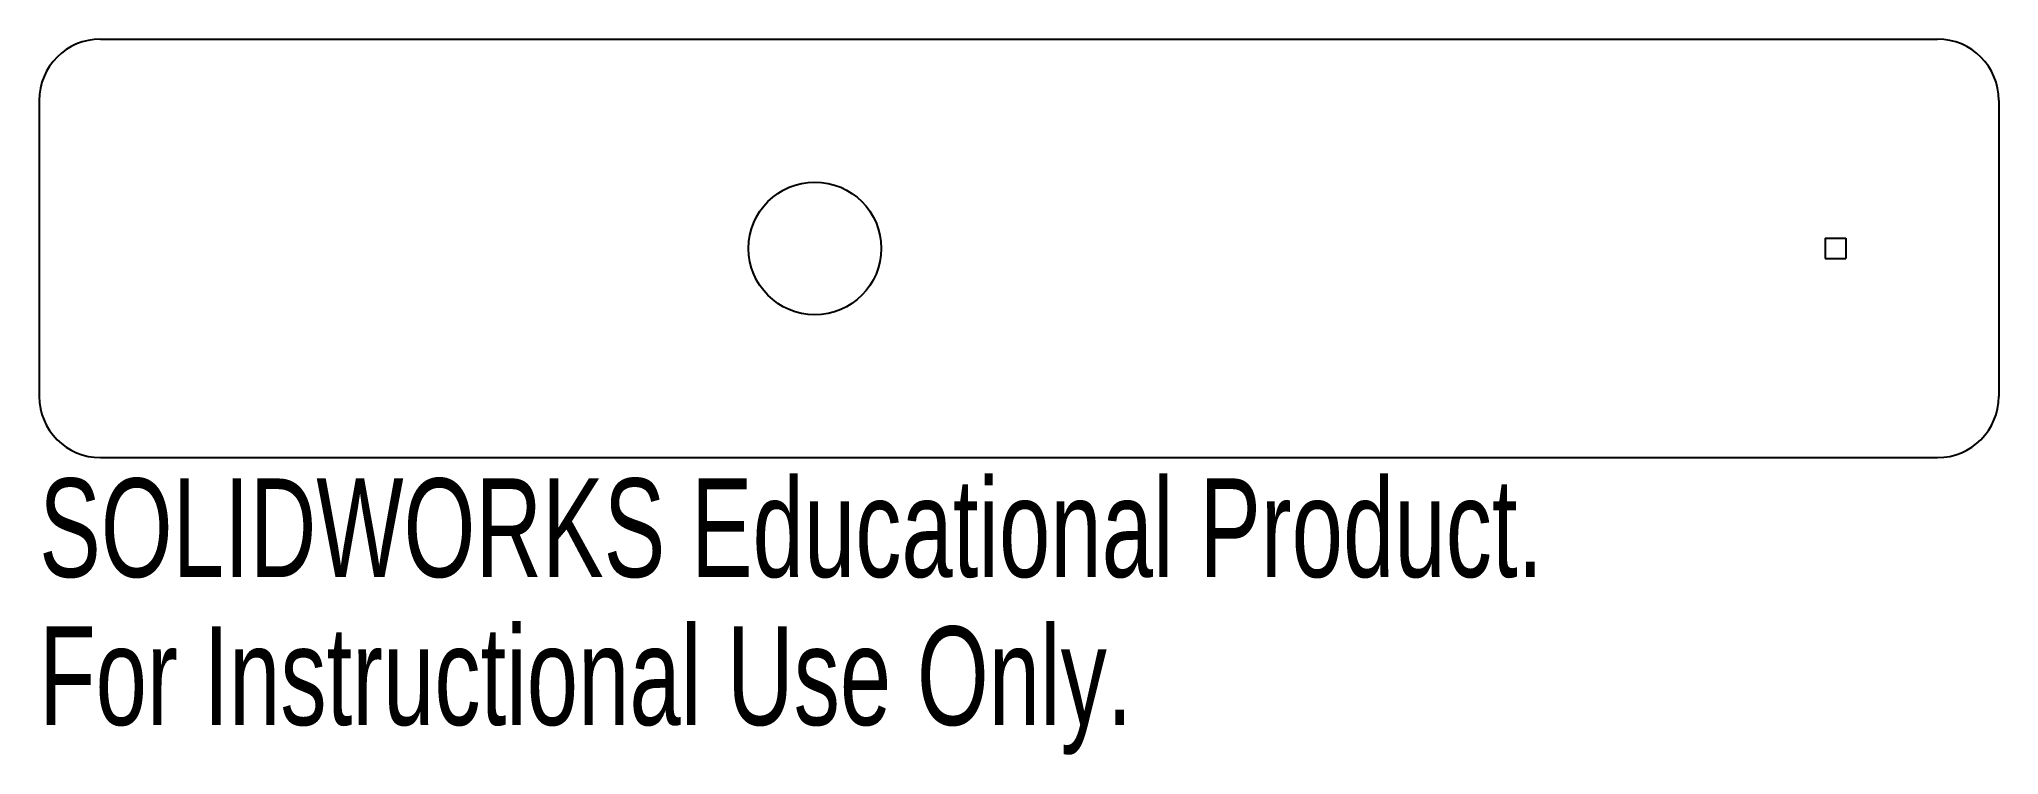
# Model space of a CAD drawing. Header units: millimetres. Extents: x -48 to 48, y -24.8 to 10.3.
import ezdxf

# ---------------------------------------------------------------- set-up
doc = ezdxf.new("R2010")
doc.units = ezdxf.units.MM
doc.styles.add('SLDTEXTSTYLE0', font='TXT', dxfattribs={"width": 0.7})

msp = doc.modelspace()

# ---------------------------------------------------------------- linework, layer by layer
at = {"color": 7, "linetype": 'Continuous', "lineweight": 25}
for p, q in [((-45, 10.25), (45, 10.25)), ((-48, 7.25), (-48, -7.25)), ((48, 7.25), (48, -7.25)), ((39.5, 0.5), (39.5, -0.5)), ((39.5, 0.5), (40.5, 0.5)), ((40.5, 0.5), (40.5, -0.5)), ((39.5, -0.5), (40.5, -0.5)), ((-45, -10.25), (45, -10.25))]:
    msp.add_line(p, q, dxfattribs=at)
msp.add_circle((-10, 0), 3.25, dxfattribs=at)
for centre, start, end in [((-45, 7.25), 90, 180), ((45, 7.25), 0, 90), ((-45, -7.25), 180, 270), ((45, -7.25), 270, 0)]:
    msp.add_arc(centre, 3, start, end, dxfattribs=at)

# ---------------------------------------------------------------- texts
at = {"color": 7, "linetype": 'Continuous', "char_height": 4.83362, "attachment_point": 1, "style": 'SLDTEXTSTYLE0'}
for s, insert in [('SOLIDWORKS Educational Product.', (-48, -11.27)), ('For Instructional Use Only.', (-48, -18.52))]:
    msp.add_mtext(s, dxfattribs=dict(at, insert=insert))

doc.saveas('drawing.dxf')
